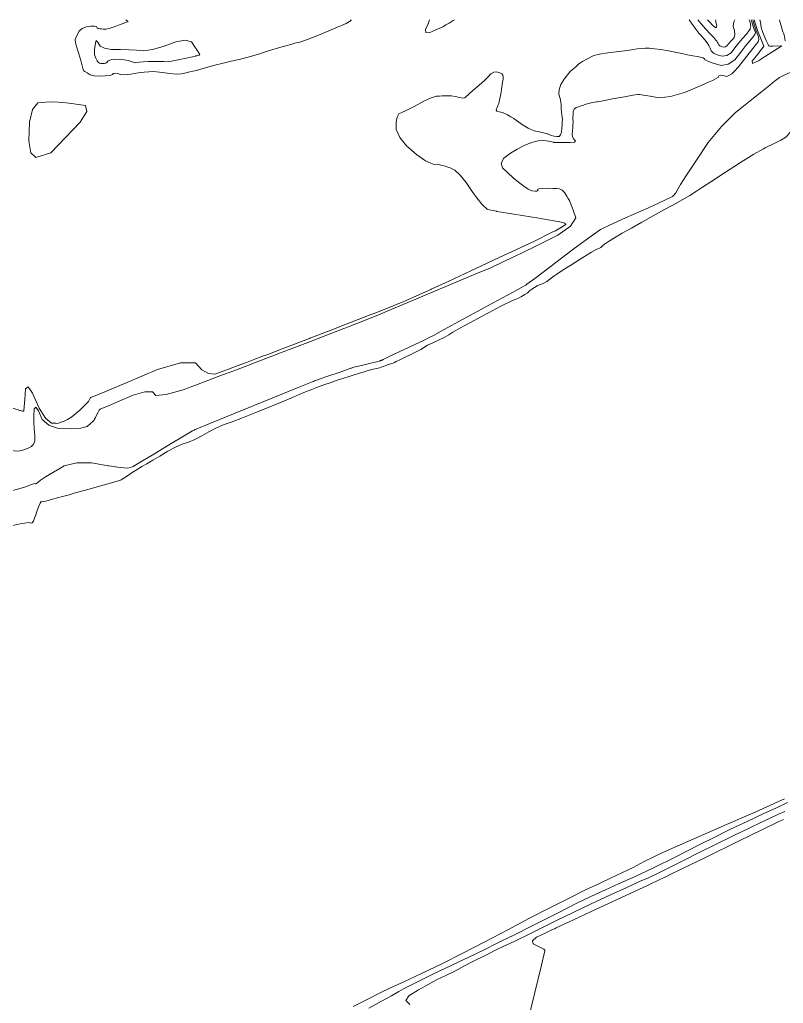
# Model space of a CAD drawing. Header units: inches. Extents: x 1337389 to 1347141, y 407035 to 414577.
# Drawn here: x 1342189 to 1343262, y 413195 to 414575 of the extents above; entities that cross this region are included whole.
import ezdxf

# ---------------------------------------------------------------- set-up
doc = ezdxf.new("R2010")
doc.units = ezdxf.units.IN
doc.header["$MEASUREMENT"] = 0
doc.layers.add('Topo', color=7, linetype='Continuous', lineweight=15, true_color=0x459900)

msp = doc.modelspace()

# ---------------------------------------------------------------- linework, layer by layer
at = {"layer": 'Topo'}
for p, q in [((1343259.2509, 414538.6531, 720), (1343235.125, 414523.1232, 720)), ((1342652.3841, 414144.986, 725), (1342644.6038, 414142.0021, 725))]:
    msp.add_line(p, q, dxfattribs=at)
for points, elevation in [([(1342272.3468, 414527.459), (1342275.062, 414518.15), (1342277.778, 414508.944), (1342279.2399, 414504.1378), (1342279.4501, 414503.7329), (1342281.0291, 414502.608), (1342283.979, 414500.761), (1342288.3001, 414498.1931), (1342294.082, 414496.607), (1342301.3279, 414496.0009), (1342310.036, 414496.3769), (1342316.245, 414497.1402), (1342319.9549, 414498.2901), (1342321.1671, 414499.8282), (1342323.3961, 414500.3802), (1342326.6429, 414499.9459), (1342330.9068, 414498.5269), (1342337.164, 414498.159), (1342345.4141, 414498.842), (1342355.6579, 414500.5769), (1342364.045, 414501.7619), (1342370.5758, 414502.3972), (1342375.2519, 414502.482), (1342381.7312, 414502.0479), (1342390.012, 414501.0951), (1342400.096, 414499.6231), (1342408.973, 414499.1049), (1342416.6441, 414499.543), (1342423.1071, 414500.9351), (1342428.386, 414502.075), (1342432.4831, 414502.9621), (1342435.3961, 414503.597), (1342437.5539, 414504.082), (1342438.9592, 414504.4169), (1342439.6101, 414504.602), (1342443.942, 414505.8339), (1342451.9569, 414508.1131), (1342463.6531, 414511.44), (1342475.18, 414514.4522), (1342486.5359, 414517.148), (1342497.7222, 414519.5299), (1342510.3959, 414522.7879), (1342524.5589, 414526.9229), (1342540.2089, 414531.9341), (1342553.0459, 414535.9081), (1342563.071, 414538.8461), (1342570.282, 414540.7469), (1342575.9512, 414542.193), (1342580.078, 414543.184), (1342582.6628, 414543.7202), (1342592.2181, 414547.258), (1342608.7429, 414553.7981), (1342632.2392, 414563.3389), (1342647.5899, 414570.0849), (1342654.797, 414574.0361), (1342653.967, 414575.057)], 735), ([(1342338.5585, 414574.9234), (1342340.307, 414573.86), (1342341.793, 414572.893), (1342341.622, 414572.8711), (1342338.3158, 414571.6321), (1342331.8761, 414569.1739), (1342322.3019, 414565.4971), (1342315.275, 414563.098), (1342310.796, 414561.9749), (1342308.8629, 414562.129), (1342306.7301, 414562.2491), (1342304.3971, 414562.3359), (1342301.8629, 414562.3891), (1342299.8587, 414562.9491), (1342298.3839, 414564.0171), (1342297.4398, 414565.592), (1342294.4929, 414566.3452), (1342289.545, 414566.275), (1342282.5941, 414565.3821), (1342277.0639, 414563.0191), (1342274.4042, 414560.5391)], 735), ([(1342764.8292, 414575.1039), (1342762.754, 414569.722), (1342759.1621, 414561.5884), (1342759.619, 414557.3421), (1342764.1279, 414556.984), (1342772.6861, 414560.514), (1342779.459, 414563.514), (1342784.4449, 414565.987), (1342787.646, 414567.93), (1342792.2519, 414570.671), (1342798.264, 414574.21), (1342799.8189, 414575.1188)], 735), ([(1343129.3018, 414575.2583), (1343132.781, 414570.2707), (1343138.751, 414562.063), (1343143.0988, 414556.5322), (1343145.824, 414553.6759), (1343148.627, 414550.487), (1343151.5069, 414546.9649), (1343154.4641, 414543.1098), (1343156.9229, 414539.291), (1343158.883, 414535.5089), (1343160.3443, 414531.7641), (1343163.6539, 414528.594), (1343168.815, 414525.9979), (1343175.8248, 414523.9779), (1343182.2971, 414524.9761), (1343188.2319, 414528.993), (1343193.628, 414536.027), (1343199.03, 414542.7518), (1343204.4371, 414549.1659), (1343209.8491, 414555.271), (1343213.3802, 414559.6362), (1343215.0289, 414562.2609), (1343214.797, 414563.1459), (1343214.8931, 414564.0209), (1343215.319, 414564.8869), (1343216.072, 414565.7441), (1343214.882, 414571.4511), (1343213.7407, 414575.2941)], 735), ([(1343193.3666, 414575.2854), (1343191.996, 414572.4929), (1343191.287, 414566.062), (1343192.994, 414559.5619), (1343193.3471, 414554.343), (1343192.3469, 414550.4071), (1343189.9941, 414547.7529), (1343187.6429, 414544.9639), (1343185.294, 414542.0398), (1343182.9482, 414538.982), (1343180.3678, 414537.2361), (1343177.5539, 414536.8019), (1343174.5059, 414537.6801), (1343172.2629, 414538.809), (1343170.823, 414540.187), (1343170.1882, 414541.8149), (1343169.3361, 414543.4599), (1343168.267, 414545.1198), (1343166.9812, 414546.7961), (1343163.8631, 414550.2829), (1343158.9119, 414555.579), (1343152.1301, 414562.6868), (1343146.099, 414569.5881), (1343141.6239, 414575.2635)], 740), ([(1343147.006, 414522.419), (1343148.862, 414521.9119), (1343150.916, 414520.644), (1343151.5343, 414519.0609), (1343155.603, 414516.952), (1343163.123, 414514.3169), (1343174.0959, 414511.154), (1343184.226, 414512.717), (1343193.515, 414519.0031), (1343201.9621, 414530.0141), (1343209.0182, 414538.96), (1343214.6811, 414545.8431), (1343218.9529, 414550.662), (1343221.504, 414554.5499), (1343222.333, 414557.5091), (1343221.441, 414559.5381), (1343220.557, 414561.893), (1343219.6831, 414564.575), (1343218.818, 414567.5828), (1343216.9188, 414573.5981), (1343216.3673, 414575.2952)], 730), ([(1343166.8741, 414575.2742), (1343166.5112, 414573.8039), (1343168.4239, 414566.5149), (1343167.4759, 414563.9861), (1343163.665, 414566.2172), (1343156.9931, 414573.2089), (1343155.0955, 414575.2692)], 745), ([(1343218.6195, 414575.2961), (1343219.1932, 414573.3962), (1343221.0849, 414566.817), (1343222.997, 414560.9519), (1343224.9291, 414555.801), (1343226.8811, 414551.364), (1343227.4001, 414547.524), (1343226.4861, 414544.28), (1343224.1401, 414541.6339), (1343218.743, 414534.874), (1343210.2961, 414523.9998), (1343198.7991, 414509.0129), (1343192.4212, 414502.577)], 725), ([(1343219.781, 414519.4869), (1343225.5581, 414527.0171), (1343230.7781, 414533.797), (1343233.598, 414537.424), (1343234.0191, 414537.8989), (1343233.2957, 414540.4971), (1343231.428, 414545.2179), (1343228.417, 414552.0638), (1343225.437, 414560.0108), (1343222.4871, 414569.0588), (1343220.693, 414575.297)], 720), ([(1343228.6039, 414575.3004), (1343229.31, 414571.696), (1343230.642, 414565.0431), (1343231.4591, 414561.156), (1343231.7629, 414560.0359), (1343232.906, 414557.1529), (1343234.8869, 414552.507), (1343237.706, 414546.0971), (1343239.609, 414541.6522), (1343240.5939, 414539.1741), (1343240.6629, 414538.66), (1343242.7669, 414538.374), (1343246.9049, 414538.3159), (1343259.2509, 414538.6531)], 720), ([(1343250.539, 414490.0789), (1343256.367, 414494.1029), (1343263.6679, 414498.041), (1343271.191, 414501.0267), (1343284.1229, 414507.48), (1343302.466, 414517.398), (1343326.2181, 414530.7823), (1343345.833, 414541.985), (1343361.3089, 414551.008), (1343372.647, 414557.8501), (1343387.212, 414566.1118), (1343404.2325, 414575.3747)], 720), ([(1343263.939, 414545.6639), (1343263.169, 414551.3919), (1343262.6188, 414553.9711), (1343261.9021, 414556.2641), (1343261.0188, 414558.2708), (1343259.8651, 414561.6921), (1343258.4409, 414566.5268), (1343256.745, 414572.7751), (1343256.0822, 414575.312)], 725), ([(1342274.4042, 414560.5391), (1342272.9541, 414559.1872), (1342270.2641, 414553.8851), (1342268.4211, 414549.9921), (1342267.4248, 414547.51), (1342267.275, 414546.4371), (1342268.4978, 414541.1859), (1342271.0941, 414531.757), (1342272.3468, 414527.459)], 735), ([(1342294.6408, 414526.9181), (1342294.371, 414529.9501), (1342294.556, 414534.082), (1342295.231, 414538.9181), (1342295.8029, 414542.5231), (1342296.2719, 414544.8979), (1342296.637, 414546.0411), (1342297.761, 414545.336), (1342299.114, 414543.4989)], 740), ([(1342299.114, 414543.4989), (1342299.6421, 414542.782), (1342302.2809, 414538.3789), (1342308.3579, 414535.354), (1342317.8729, 414533.7068), (1342330.8271, 414533.437), (1342342.7551, 414532.995), (1342353.6582, 414532.3813), (1342363.5369, 414531.5938), (1342376.0031, 414533.327), (1342391.0569, 414537.581), (1342408.6981, 414544.3549), (1342421.9021, 414546.659), (1342430.668, 414544.493), (1342434.995, 414537.857), (1342438.1271, 414533.0579), (1342440.0641, 414530.0951), (1342440.8058, 414528.9693), (1342441.4249, 414528.0292), (1342441.921, 414527.2749), (1342442.294, 414526.7082), (1342442.334, 414526.2709), (1342442.041, 414525.9639), (1342441.416, 414525.7861), (1342440.5451, 414525.539), (1342439.4291, 414525.221), (1342438.0669, 414524.8339), (1342437.123, 414524.5679), (1342436.5981, 414524.4241), (1342436.4921, 414524.4), (1342431.981, 414523.428), (1342423.0669, 414521.508), (1342409.749, 414518.639), (1342400.076, 414516.8418), (1342394.049, 414516.1169), (1342391.6669, 414516.465), (1342386.868, 414516.6381), (1342379.6511, 414516.6371), (1342370.016, 414516.461), (1342362.631, 414516.181), (1342357.4972, 414515.7969), (1342351.7299, 414514.8199)], 740), ([(1342351.7299, 414514.8199), (1342341.692, 414518.1612), (1342335.9749, 414519.2521), (1342329.558, 414519.7642), (1342322.4429, 414519.696), (1342317.201, 414519.0179), (1342313.8319, 414517.7299), (1342312.337, 414515.833), (1342310.4551, 414514.53), (1342308.1862, 414513.822), (1342305.529, 414513.7069), (1342303.3191, 414513.8921), (1342301.555, 414514.3761), (1342300.237, 414515.159), (1342299.0631, 414516.251), (1342298.034, 414517.6521), (1342297.1499, 414519.3619), (1342296.295, 414521.4099), (1342295.4711, 414523.7961), (1342294.676, 414526.5209), (1342294.6408, 414526.9181)], 740), ([(1342949.3241, 414484.4287), (1342953.887, 414491.7641), (1342958.4729, 414497.987), (1342962.9891, 414502.95), (1342967.4358, 414506.6531), (1342970.8549, 414509.6179), (1342973.2439, 414511.8461), (1342974.6051, 414513.3371), (1342976.8069, 414515.027), (1342979.849, 414516.9181), (1342983.732, 414519.0079), (1342987.6501, 414521.0689), (1342991.604, 414523.101), (1342995.5929, 414525.1051), (1343003.4581, 414527.0381), (1343015.2, 414528.9), (1343030.8191, 414530.692), (1343042.904, 414532.1951), (1343048.6369, 414533.009)], 730), ([(1343048.6369, 414533.009), (1343051.457, 414533.4099), (1343056.4769, 414534.3358), (1343061.814, 414534.946), (1343067.467, 414535.2399), (1343073.4359, 414535.217), (1343080.8791, 414534.5949), (1343089.7961, 414533.371), (1343100.1861, 414531.5481), (1343109.8829, 414529.7119), (1343118.8879, 414527.8639), (1343127.2008, 414526.0049), (1343134.3859, 414524.5511), (1343140.4428, 414523.5051), (1343145.3709, 414522.866), (1343147.006, 414522.419)], 730), ([(1343235.125, 414523.1232), (1343226.6291, 414517.653), (1343218.295, 414513.9631), (1343217.938, 414517.0851), (1343219.781, 414519.4869)], 720), ([(1342765.915, 414374.412), (1342759.2039, 414377.4181), (1342746.7487, 414386.0378), (1342732.4731, 414398.5141), (1342722.9341, 414410.224), (1342718.1299, 414421.167), (1342718.062, 414431.344), (1342719.3258, 414438.695), (1342721.921, 414443.2202), (1342725.847, 414444.9199), (1342732.9879, 414448.422), (1342743.3438, 414453.7279), (1342756.9151, 414460.838), (1342767.338, 414465.6119), (1342774.6117, 414468.0522), (1342778.7389, 414468.158), (1342782.818, 414468.2941), (1342786.8491, 414468.4609), (1342790.8319, 414468.6581), (1342795.553, 414468.309), (1342801.0128, 414467.4139), (1342807.2099, 414465.972), (1342811.7271, 414465.4419), (1342814.5651, 414465.8239), (1342815.723, 414467.118), (1342819.4691, 414470.5279), (1342825.8009, 414476.0529), (1342834.7201, 414483.6929), (1342841.906, 414490.1359), (1342847.359, 414495.382), (1342851.079, 414499.4301), (1342854.9929, 414501.711), (1342859.1, 414502.2251), (1342863.402, 414500.9719), (1342866.359, 414499.3809), (1342867.9732, 414497.4509), (1342868.244, 414495.1842), (1342868.3689, 414493.466), (1342868.3489, 414492.2962), (1342868.1841, 414491.6751), (1342867.5341, 414487.8901), (1342866.4, 414480.942), (1342864.782, 414470.83), (1342863.3179, 414463.0893), (1342862.0091, 414457.7178), (1342860.8561, 414454.718), (1342859.8452, 414452.1661), (1342858.9781, 414450.062), (1342858.2541, 414448.4058), (1342859.4172, 414447.0389), (1342862.465, 414445.961), (1342867.3999, 414445.1709), (1342874.3092, 414442.0169), (1342878.884, 414439.1741)], 730), ([(1343192.4212, 414502.577), (1343189.3948, 414499.523), (1343185.0691, 414497.1601)], 725), ([(1343157.4551, 414487.9679), (1343146.413, 414483.0149), (1343122.969, 414473.3391), (1343103.175, 414467.619), (1343087.0331, 414465.8549), (1343074.5411, 414468.0471), (1343065.454, 414469.5121), (1343059.772, 414470.2481), (1343057.494, 414470.257), (1343050.3801, 414469.2299), (1343038.431, 414467.1679), (1343021.6451, 414464.07), (1343008.5399, 414461.6648), (1343000.5061, 414460.2049)], 725), ([(1343185.0691, 414497.1601), (1343182.0852, 414495.53), (1343176.8681, 414497.0338), (1343173.1898, 414497.3859), (1343171.053, 414496.589), (1343170.455, 414494.6401), (1343162.242, 414490.1161), (1343157.4551, 414487.9679)], 725), ([(1343205.5511, 414453.8879), (1343215.0123, 414461.341), (1343231.0059, 414474.085), (1343242.431, 414483.376), (1343249.2878, 414489.2149), (1343250.539, 414490.0789)], 720), ([(1342949.6289, 414454.4639), (1342949.7321, 414455.7511), (1342949.2879, 414459.7039), (1342948.168, 414464.704), (1342946.3721, 414470.751), (1342946.7259, 414477.276), (1342949.2311, 414484.2809), (1342949.3241, 414484.4287)], 730), ([(1343000.5061, 414460.2049), (1342999.117, 414459.9531), (1342993.3739, 414458.9339), (1342988.4301, 414457.8741), (1342984.285, 414456.773), (1342980.9379, 414455.6311), (1342977.537, 414454.457), (1342974.0811, 414453.2502), (1342970.57, 414452.0109), (1342968.104, 414449.612), (1342966.6822, 414446.053), (1342966.305, 414441.336), (1342966.111, 414437.8961), (1342966.0999, 414435.7349), (1342966.272, 414434.8521), (1342966.3339, 414433.1989), (1342966.2878, 414430.7769), (1342966.1329, 414427.5839), (1342965.87, 414423.858), (1342965.4982, 414419.5969), (1342965.0189, 414414.8021), (1342965.607, 414410.8148), (1342967.2639, 414407.6369), (1342969.9891, 414405.2682), (1342968.3469, 414403.7211), (1342962.3362, 414402.997), (1342951.9581, 414403.0949), (1342944.825, 414403.1431), (1342940.938, 414403.1421), (1342940.2959, 414403.0911), (1342939.7498, 414403.1028), (1342939.299, 414403.1771), (1342938.944, 414403.313), (1342936.4731, 414403.8121), (1342931.886, 414404.6749), (1342925.183, 414405.9), (1342917.2812, 414405.3321), (1342908.1779, 414402.9679), (1342897.8759, 414398.81), (1342887.928, 414393.7781), (1342878.334, 414387.87), (1342869.093, 414381.0861), (1342865.45, 414374.226), (1342867.405, 414367.287), (1342874.9582, 414360.271), (1342882.4141, 414353.6721), (1342889.774, 414347.4899), (1342897.0371, 414341.7261), (1342903.3311, 414337.659), (1342908.657, 414335.29), (1342913.013, 414334.6179), (1342915.728, 414334.671), (1342916.801, 414335.4491), (1342916.2329, 414336.9519), (1342918.4479, 414338.008), (1342923.4439, 414338.618), (1342931.224, 414338.7828), (1342937.812, 414338.7151), (1342943.209, 414338.416), (1342947.4161, 414337.8851), (1342951.2, 414335.958), (1342954.5611, 414332.635), (1342957.499, 414327.9149), (1342959.715, 414324.2441), (1342961.208, 414321.623), (1342961.9782, 414320.0519), (1342963.7279, 414315.5131), (1342966.4561, 414308.0079), (1342970.164, 414297.5359), (1342963.0089, 414285.8139), (1342944.989, 414272.8411), (1342916.1059, 414258.618), (1342893.8409, 414247.7279), (1342878.1959, 414240.1699), (1342869.1679, 414235.9451), (1342861.748, 414232.481), (1342855.935, 414229.7771), (1342851.7289, 414227.833), (1342830.0969, 414218.6401), (1342791.041, 414202.1971), (1342734.5589, 414178.5052), (1342693.0791, 414161.2468), (1342666.5989, 414150.4229), (1342655.1192, 414146.0341), (1342652.3841, 414144.986)], 725), ([(1342924.8509, 414416.74), (1342930.541, 414415.015), (1342935.658, 414413.0531), (1342940.0571, 414411.823), (1342943.7381, 414411.3261), (1342946.7021, 414411.5611), (1342948.829, 414413.5731), (1342950.1188, 414417.362), (1342950.572, 414422.928), (1342950.9278, 414427.7421), (1342951.1869, 414431.8021), (1342951.3469, 414435.109), (1342951.2059, 414438.594), (1342950.761, 414442.2571), (1342950.015, 414446.0971), (1342949.594, 414449.626), (1342949.4999, 414452.8439), (1342949.6289, 414454.4639)], 730), ([(1343110.496, 414332.436), (1343113.548, 414337.4739), (1343117.185, 414344.1861), (1343125.5071, 414357.3321), (1343138.5119, 414376.9141), (1343156.201, 414402.9311), (1343174.8469, 414425.6738), (1343194.451, 414445.144), (1343205.5511, 414453.8879)], 720), ([(1342878.884, 414439.1741), (1342883.192, 414436.4971), (1342894.05, 414428.613), (1342896.256, 414427.2979)], 730), ([(1342896.256, 414427.2979), (1342903.5679, 414422.94), (1342911.7461, 414419.4779), (1342918.5861, 414418.2272), (1342924.8509, 414416.74)], 730), ([(1343233.8629, 414394.073), (1343236.242, 414395.4121), (1343248.9139, 414401.6521), (1343258.04, 414406.3179), (1343263.619, 414409.4099), (1343265.653, 414410.9291), (1343267.4181, 414412.6209), (1343268.914, 414414.4869), (1343270.1418, 414416.5281), (1343274.012, 414419.8871), (1343280.524, 414424.5659), (1343280.9651, 414424.8549)], 715), ([(1342322.593, 413926.6641), (1342329.9479, 413928.9243), (1342331.96, 413929.8669), (1342335.5431, 413931.9951), (1342340.698, 413935.3068), (1342347.4242, 413939.8041), (1342354.2399, 413944.135), (1342361.1451, 413948.3), (1342368.14, 413952.2988), (1342376.552, 413957.2319), (1342386.3838, 413963.099), (1342397.634, 413969.8989), (1342408.042, 413975.376), (1342417.608, 413979.533), (1342426.3319, 413982.3669), (1342435.4948, 413986.2549), (1342445.097, 413991.197), (1342455.138, 413997.1932), (1342465.57, 414002.52), (1342476.3939, 414007.1779), (1342487.6091, 414011.1669), (1342502.4461, 414016.8129), (1342520.906, 414024.1169), (1342542.987, 414033.0769), (1342560.504, 414040.275), (1342573.455, 414045.712), (1342581.8398, 414049.3882), (1342590.5899, 414053.018), (1342599.7041, 414056.602), (1342609.183, 414060.141), (1342617.666, 414063.2611), (1342625.153, 414065.9611), (1342631.6439, 414068.2411), (1342638.049, 414070.4081), (1342644.367, 414072.462), (1342650.5978, 414074.403), (1342657.453, 414076.5269), (1342664.931, 414078.8361), (1342673.0339, 414081.327), (1342680.0319, 414083.374), (1342685.924, 414084.9759), (1342690.7111, 414086.1322), (1342694.4041, 414087.065), (1342697.002, 414087.7741), (1342698.506, 414088.259), (1342700.319, 414088.913), (1342702.4431, 414089.7352), (1342704.8771, 414090.726), (1342707.0031, 414091.504), (1342708.823, 414092.071), (1342710.3359, 414092.4251), (1342711.9859, 414092.9251), (1342713.7758, 414093.57), (1342715.7031, 414094.3609), (1342718.242, 414095.557), (1342721.3919, 414097.1591), (1342725.1541, 414099.1661), (1342730.5569, 414101.8809), (1342737.601, 414105.3041), (1342746.285, 414109.4351), (1342752.604, 414112.6261), (1342756.5561, 414114.8789), (1342758.1409, 414116.1918), (1342762.1812, 414118.4261), (1342768.676, 414121.5831), (1342777.6241, 414125.661), (1342785.4501, 414129.5479), (1342792.1541, 414133.2431), (1342797.7349, 414136.7459), (1342807.487, 414142.3469), (1342821.409, 414150.045), (1342839.5022, 414159.8419), (1342853.7531, 414167.492), (1342864.1621, 414172.996), (1342870.7289, 414176.3528), (1342876.4401, 414179.1012), (1342881.2951, 414181.239), (1342885.293, 414182.7669), (1342889.5501, 414184.664), (1342894.0658, 414186.9301), (1342898.8413, 414189.5661), (1342902.1461, 414191.6121), (1342903.9801, 414193.0689), (1342904.344, 414193.936), (1342905.8581, 414195.342), (1342908.5221, 414197.2851), (1342912.3358, 414199.7659), (1342915.8731, 414201.728), (1342919.1318, 414203.1699), (1342922.114, 414204.092), (1342925.525, 414205.7561), (1342929.365, 414208.164), (1342933.633, 414211.3131), (1342937.4039, 414214.0698), (1342940.6761, 414216.434), (1342943.4509, 414218.4051), (1342950.9709, 414223.297), (1342963.2362, 414231.1081), (1342980.245, 414241.8401), (1342992.46, 414249.291), (1342999.88, 414253.4609), (1343002.5049, 414254.349), (1343005.1771, 414255.7969), (1343007.8958, 414257.803), (1343010.661, 414260.368), (1343016.1759, 414264.2139), (1343024.44, 414269.3401), (1343035.454, 414275.7469), (1343048.2251, 414283.0151), (1343062.7541, 414291.1441), (1343079.039, 414300.1351), (1343093.9039, 414308.3418), (1343107.3479, 414315.7669), (1343119.3711, 414322.4092), (1343130.1839, 414328.731), (1343139.7849, 414334.7319), (1343148.1758, 414340.4121), (1343161.2139, 414348.9852), (1343178.9009, 414360.4518), (1343201.236, 414374.8121), (1343220.3499, 414386.466), (1343233.8629, 414394.073)], 715), ([(1342792.075, 414368.1409), (1342786.699, 414370.0241), (1342778.657, 414371.749), (1342769.8399, 414372.655), (1342765.915, 414374.412)], 730), ([(1342797.7221, 414365.5331), (1342793.9671, 414367.4789), (1342792.075, 414368.1409)], 730), ([(1342831.2891, 414325.465), (1342825.8088, 414333.085), (1342816.3809, 414346.918), (1342807.9309, 414357.261), (1342800.4598, 414364.1151), (1342797.7221, 414365.5331)], 730), ([(1342314.6611, 413949.2431), (1342330.6099, 413946.8709), (1342340.9741, 413946.147), (1342344.8151, 413947.2099), (1342347.4051, 413947.9331), (1342348.743, 413948.315), (1342348.83, 413948.355), (1342348.9851, 413948.4469), (1342349.208, 413948.5909), (1342349.499, 413948.7851), (1342349.794, 413948.9719), (1342350.0929, 413949.1519), (1342350.3948, 413949.325), (1342359.581, 413954.8709), (1342377.651, 413965.7902), (1342404.6039, 413982.0809), (1342422.8159, 413993.0211), (1342432.286, 413998.609), (1342433.015, 413998.846), (1342433.7809, 413999.171), (1342434.5841, 413999.584), (1342435.423, 414000.085), (1342436.2949, 414000.53), (1342437.1997, 414000.92), (1342438.1371, 414001.2531), (1342456.3972, 414008.6309), (1342491.979, 414023.054), (1342544.8829, 414044.5211), (1342580.6159, 414059.0351), (1342599.175, 414066.596), (1342600.5618, 414067.204), (1342602.0101, 414067.8041), (1342603.5171, 414068.3969), (1342605.0849, 414068.983), (1342611.3149, 414071.194), (1342622.2059, 414075.031), (1342637.7589, 414080.4929), (1342648.4371, 414084.231), (1342654.24, 414086.245), (1342655.169, 414086.5351), (1342656.191, 414086.851), (1342657.3062, 414087.195), (1342658.514, 414087.567), (1342663.142, 414088.738), (1342671.191, 414090.709), (1342682.66, 414093.4811), (1342690.4189, 414095.3638), (1342694.467, 414096.3612), (1342694.8052, 414096.4699), (1342695.2131, 414096.6171), (1342695.6898, 414096.8009), (1342696.2371, 414097.0239), (1342696.715, 414097.1991), (1342697.1242, 414097.3259), (1342697.463, 414097.4062), (1342697.8341, 414097.5179), (1342698.2358, 414097.6629), (1342698.669, 414097.8411), (1342699.24, 414098.1091), (1342699.9481, 414098.4689), (1342700.7931, 414098.9203), (1342708.2921, 414102.52), (1342722.4451, 414109.2681), (1342743.252, 414119.165), (1342757.1998, 414125.826), (1342764.287, 414129.2499), (1342764.515, 414129.4389), (1342765.0948, 414129.7598), (1342766.027, 414130.2131), (1342767.311, 414130.798), (1342768.4349, 414131.3561), (1342769.397, 414131.886), (1342770.1981, 414132.389), (1342784.4421, 414140.1481), (1342812.1279, 414155.162), (1342853.2559, 414177.431), (1342881.3399, 414192.684), (1342896.3782, 414200.9177), (1342898.3732, 414202.136), (1342899.884, 414203.069), (1342900.9119, 414203.717), (1342901.458, 414204.08), (1342912.4999, 414212.3581), (1342934.04, 414228.551), (1342966.0769, 414252.6581), (1342988.553, 414269.4068), (1343001.4679, 414278.7979), (1343004.8229, 414280.8291), (1343017.7359, 414286.9429), (1343040.2089, 414297.1391), (1343072.2418, 414311.4169), (1343094.2231, 414321.498), (1343106.153, 414327.384), (1343108.0311, 414329.0731), (1343110.496, 414332.436)], 720), ([(1342858.879, 414306.49), (1342846.803, 414308.805), (1342845.707, 414309.6738), (1342843.935, 414311.2209), (1342841.4871, 414313.4471), (1342838.3621, 414316.3501), (1342833.136, 414322.896), (1342831.2891, 414325.465)], 730), ([(1342945.8629, 414291.9709), (1342942.2871, 414292.8329), (1342918.3319, 414297.0768), (1342883.1151, 414302.5059), (1342859.272, 414306.4151), (1342858.879, 414306.49)], 730), ([(1342938.039, 414277.512), (1342941.503, 414279.2281), (1342956.4089, 414287.9001), (1342954.979, 414289.774), (1342945.8629, 414291.9709)], 730), ([(1342845.8172, 414233.6181), (1342862.6827, 414241.4911), (1342910.2611, 414263.758), (1342938.039, 414277.512)], 730), ([(1342766.4699, 414196.76), (1342767.2709, 414197.1219), (1342791.1879, 414208.1729), (1342822.9918, 414222.9621), (1342845.8172, 414233.6181)], 730), ([(1342735.2158, 414182.783), (1342746.41, 414187.6919), (1342766.4699, 414196.76)], 730), ([(1342681.6771, 414161.0029), (1342686.9949, 414163.062), (1342713.8571, 414173.698), (1342728.6059, 414179.8839), (1342735.2158, 414182.783)], 730), ([(1342625.261, 414139.2749), (1342648.0188, 414147.9771), (1342681.6771, 414161.0029)], 730), ([(1342644.6038, 414142.0021), (1342632.1731, 414137.2362), (1342597.7599, 414124.028), (1342576.5199, 414115.872)], 725), ([(1342530.499, 414103.0179), (1342537.695, 414105.7809), (1342560.1541, 414114.3772), (1342596.28, 414128.194)], 730), ([(1342596.28, 414128.194), (1342596.929, 414128.442), (1342625.261, 414139.2749)], 730), ([(1342576.5199, 414115.872), (1342551.8799, 414106.4108), (1342550.8119, 414106.0021)], 725), ([(1342472.4879, 414081.3292), (1342482.7159, 414085.1559), (1342494.62, 414089.5899), (1342508.0141, 414094.5581), (1342519.6579, 414098.9128), (1342529.5512, 414102.6541), (1342530.499, 414103.0179)], 730), ([(1342550.8119, 414106.0021), (1342519.2441, 414093.9072), (1342499.854, 414086.5142), (1342493.7091, 414084.2348), (1342478.217, 414078.423), (1342474.3441, 414076.966)], 725), ([(1342288.8771, 414044.7091), (1342289.2081, 414045.2268), (1342289.4689, 414045.3579), (1342290.196, 414045.604), (1342291.391, 414045.964), (1342293.0529, 414046.4401), (1342308.8581, 414053.049), (1342338.8071, 414065.792), (1342382.8989, 414084.6691), (1342415.3438, 414094.03), (1342436.1431, 414093.8751), (1342445.2958, 414084.2049), (1342454.3731, 414078.8781), (1342463.374, 414077.896), (1342472.3, 414081.259), (1342472.4879, 414081.3292)], 730), ([(1342474.3441, 414076.966), (1342453.3791, 414069.0789), (1342419.1949, 414056.2019), (1342394.868, 414049.243), (1342380.3991, 414048.1991), (1342375.7869, 414053.072), (1342365.3063, 414053.1501), (1342348.9558, 414048.433), (1342326.7369, 414038.9211), (1342321.6881, 414036.774)], 725), ([(1342189.6378, 414027.122), (1342190.504, 414026.8571), (1342193.6251, 414026.1471), (1342195.2781, 414026.1322), (1342195.4629, 414026.812), (1342195.917, 414032.2239), (1342196.64, 414042.3679), (1342197.6331, 414057.2462), (1342201.2941, 414060.2011), (1342207.624, 414051.236), (1342216.622, 414030.3479), (1342225.4623, 414016.335), (1342234.143, 414009.196), (1342240.181, 414009.0101)], 730), ([(1341914.4011, 413994.897), (1341919.327, 413998.6112), (1341991.3271, 414025.527), (1342042.0491, 414044.0491), (1342071.4939, 414054.1769), (1342079.6601, 414055.9111), (1342095.4932, 414053.9581), (1342118.9929, 414048.3189), (1342150.1589, 414038.9931), (1342172.4659, 414032.3072), (1342185.9141, 414028.2621), (1342189.6378, 414027.122)], 730), ([(1342256.366, 414014.49), (1342262.4269, 414018.1439), (1342273.665, 414027.619), (1342281.6069, 414034.8251), (1342286.2521, 414039.7621), (1342287.5999, 414042.4291), (1342288.5849, 414044.2511), (1342288.8771, 414044.7091)], 730), ([(1342231.1621, 414005.9559), (1342230.267, 414006.2451), (1342220.863, 414014.4821), (1342215.659, 414026.5619), (1342211.981, 414031.4931), (1342209.83, 414029.275), (1342209.2039, 414019.907), (1342209.1782, 414010.522), (1342209.751, 414001.118), (1342210.923, 413991.697), (1342210.656, 413984.4469), (1342208.95, 413979.37), (1342207.1989, 413977.7519)], 725), ([(1342321.6881, 414036.774), (1342311.6073, 414032.4882), (1342303.564, 414029.135), (1342302.61, 414028.8622), (1342301.2549, 414027.2957), (1342299.501, 414024.4351), (1342297.347, 414020.2819), (1342295.701, 414017.0979), (1342294.5651, 414014.885), (1342293.9369, 414013.6429), (1342292.562, 414012.1489)], 725), ([(1342292.562, 414012.1489), (1342291.983, 414011.5199), (1342288.702, 414008.517), (1342284.094, 414004.6319), (1342275.0871, 414002.2261), (1342261.6798, 414001.299), (1342243.8731, 414001.8511), (1342231.1621, 414005.9559)], 725), ([(1342240.181, 414009.0101), (1342242.665, 414008.9328), (1342252.0939, 414011.9149), (1342256.366, 414014.49)], 730), ([(1342207.1989, 413977.7519), (1342205.804, 413976.4631), (1342201.197, 413973.9109), (1342195.126, 413971.7109), (1342187.594, 413969.8652), (1342175.802, 413970.66), (1342159.7519, 413974.097), (1342139.4419, 413980.1739), (1342112.463, 413981.3721), (1342078.8149, 413977.69), (1342038.4971, 413969.1292), (1341997.8399, 413958.2709), (1341956.843, 413945.1151), (1341915.508, 413929.6629), (1341890.4461, 413910.764), (1341890.0711, 413909.8112)], 725), ([(1342245.8182, 413945.644), (1342251.8941, 413949.2), (1342269.7012, 413953.6209), (1342290.3099, 413953.6822), (1342313.7221, 413949.3831), (1342314.6611, 413949.2431)], 720), ([(1342055.102, 413894.614), (1342077.9699, 413899.47), (1342127.752, 413909.2893), (1342154.847, 413913.539), (1342159.2552, 413912.2201), (1342165.452, 413912.1389), (1342173.438, 413913.2971), (1342183.213, 413915.6919), (1342191.668, 413918.042), (1342198.8029, 413920.3451), (1342204.618, 413922.6018), (1342208.696, 413923.9829), (1342211.0359, 413924.4898), (1342211.639, 413924.1221), (1342213.1121, 413924.753), (1342215.457, 413926.3819), (1342218.6718, 413929.0102), (1342225.8161, 413933.689), (1342236.8901, 413940.419), (1342245.8182, 413945.644)], 720), ([(1342258.6921, 413908.7938), (1342266.1619, 413910.8688), (1342285.1091, 413916.123), (1342306.5228, 413922.052), (1342321.469, 413926.319), (1342322.593, 413926.6641)], 715), ([(1342168.8871, 413863.2931), (1342190.1901, 413867.984), (1342202.1868, 413869.777), (1342204.875, 413868.6701), (1342207.1512, 413869.3109), (1342209.014, 413871.7008), (1342210.4651, 413875.8399), (1342212.199, 413880.7541), (1342214.217, 413886.445), (1342216.5198, 413892.911), (1342218.3691, 413897.123), (1342219.765, 413899.0802), (1342220.7091, 413898.7829), (1342226.009, 413899.886), (1342235.666, 413902.3889), (1342249.681, 413906.291), (1342258.6921, 413908.7938)], 715), ([(1343263.1448, 413482.279), (1343253.8161, 413477.9329), (1343242.7079, 413472.7589), (1343218.69, 413462.0839), (1343181.7642, 413445.9089), (1343131.9271, 413424.2338), (1343093.472, 413407.013), (1343066.3979, 413394.2471), (1343050.7039, 413385.9339), (1343034.9591, 413378.033), (1343019.1628, 413370.5431), (1343003.3139, 413363.4641), (1342983.8269, 413354.2119), (1342960.6999, 413342.788), (1342933.934, 413329.191), (1342905.338, 413314.4171), (1342874.9109, 413298.4671), (1342842.6529, 413281.3401), (1342811.649, 413265.42), (1342781.9, 413250.705), (1342753.4059, 413237.196), (1342729.5019, 413225.8768), (1342710.188, 413216.7499), (1342695.4649, 413209.8129), (1342678.015, 413201.1931), (1342657.8381, 413190.8881)], 715), ([(1343267.5089, 413476.774), (1343252.171, 413469.629), (1343233.2181, 413460.7999), (1343210.6518, 413450.2878), (1343194.4389, 413442.7089), (1343184.578, 413438.0631), (1343181.0691, 413436.3508), (1343167.3867, 413429.4461), (1343143.532, 413417.349), (1343109.503, 413400.0591), (1343079.256, 413385.1829), (1343052.79, 413372.721), (1343030.1069, 413362.6742), (1343011.9991, 413354.5871), (1342998.4671, 413348.4599), (1342989.5091, 413344.2942), (1342971.797, 413335.5691), (1342945.33, 413322.285), (1342910.109, 413304.4421), (1342884.138, 413291.3739), (1342867.416, 413283.081), (1342859.9449, 413279.563), (1342853.475, 413276.422), (1342848.006, 413273.6601), (1342843.5368, 413271.275), (1342828.9888, 413264.197), (1342804.3601, 413252.4259), (1342769.652, 413235.962), (1342744.3069, 413223.6561), (1342728.327, 413215.509), (1342721.7101, 413211.5188), (1342711.352, 413205.675), (1342697.2521, 413197.978), (1342679.4099, 413188.4259)], 720), ([(1342737.0399, 413193.509), (1342731.464, 413198.9711), (1342735.6191, 413205.8878), (1342749.504, 413214.2601), (1342762.8102, 413221.7619), (1342775.5358, 413228.3939), (1342787.6832, 413234.1559), (1342800.2408, 413240.378), (1342813.21, 413247.0601), (1342826.5909, 413254.202), (1342842.9681, 413262.4739), (1342862.343, 413271.878), (1342884.714, 413282.413), (1342905.7899, 413292.5579), (1342925.57, 413302.3122), (1342944.055, 413311.676), (1342965.771, 413322.288), (1342990.7179, 413334.146), (1343018.8968, 413347.2521), (1343041.86, 413357.8391), (1343059.606, 413365.9081), (1343072.137, 413371.4579), (1343086.7562, 413378.3421), (1343103.465, 413386.56), (1343122.263, 413396.1111), (1343143.3019, 413406.6299), (1343166.58, 413418.115), (1343192.099, 413430.567), (1343213.483, 413440.9052), (1343230.731, 413449.1281), (1343243.8452, 413455.237), (1343254.8592, 413460.368), (1343263.7729, 413464.5211)], 725), ([(1342897.705, 413148.38), (1342912.405, 413208.327), (1342922.1389, 413248.5311), (1342926.9063, 413268.9918), (1342926.706, 413269.71), (1342926.4152, 413270.2828), (1342926.0329, 413270.7099), (1342925.559, 413270.9909), (1342922.7562, 413272.3781), (1342917.624, 413274.8709), (1342910.162, 413278.47), (1342909.2521, 413282.7839), (1342914.895, 413287.812), (1342927.0899, 413293.5552), (1342935.8022, 413297.678), (1342941.0319, 413300.182), (1342942.7789, 413301.0679), (1342959.7439, 413309.006), (1342991.927, 413323.9981), (1343039.3271, 413346.0441), (1343071.72, 413361.092), (1343089.1048, 413369.1417), (1343091.4829, 413370.1961), (1343094.2568, 413371.502), (1343097.428, 413373.061), (1343100.9951, 413374.874), (1343119.2158, 413383.813), (1343152.091, 413399.8791), (1343199.6201, 413423.0708), (1343232.5262, 413439.1011), (1343250.8102, 413447.9689), (1343254.4718, 413449.6747), (1343257.5471, 413451.1081), (1343260.0361, 413452.267), (1343261.939, 413453.1529)], 730)]:
    msp.add_lwpolyline(points, dxfattribs=dict(at, elevation=elevation))
at = {"layer": 'Topo', "elevation": 730}
msp.add_lwpolyline([(1342233.1981, 414388.3451), (1342211.997, 414382.0149), (1342205.2119, 414388.6659), (1342202.2431, 414405.1349), (1342203.0899, 414431.419), (1342207.3411, 414449.2389), (1342214.995, 414458.5939), (1342226.0539, 414459.4851), (1342235.541, 414459.8819), (1342243.455, 414459.7851), (1342249.7977, 414459.1938), (1342258.3019, 414458.188), (1342268.967, 414456.764), (1342281.792, 414454.925), (1342283.518, 414446.5052), (1342274.1451, 414431.505)], close=True, dxfattribs=at)

doc.saveas('drawing.dxf')
